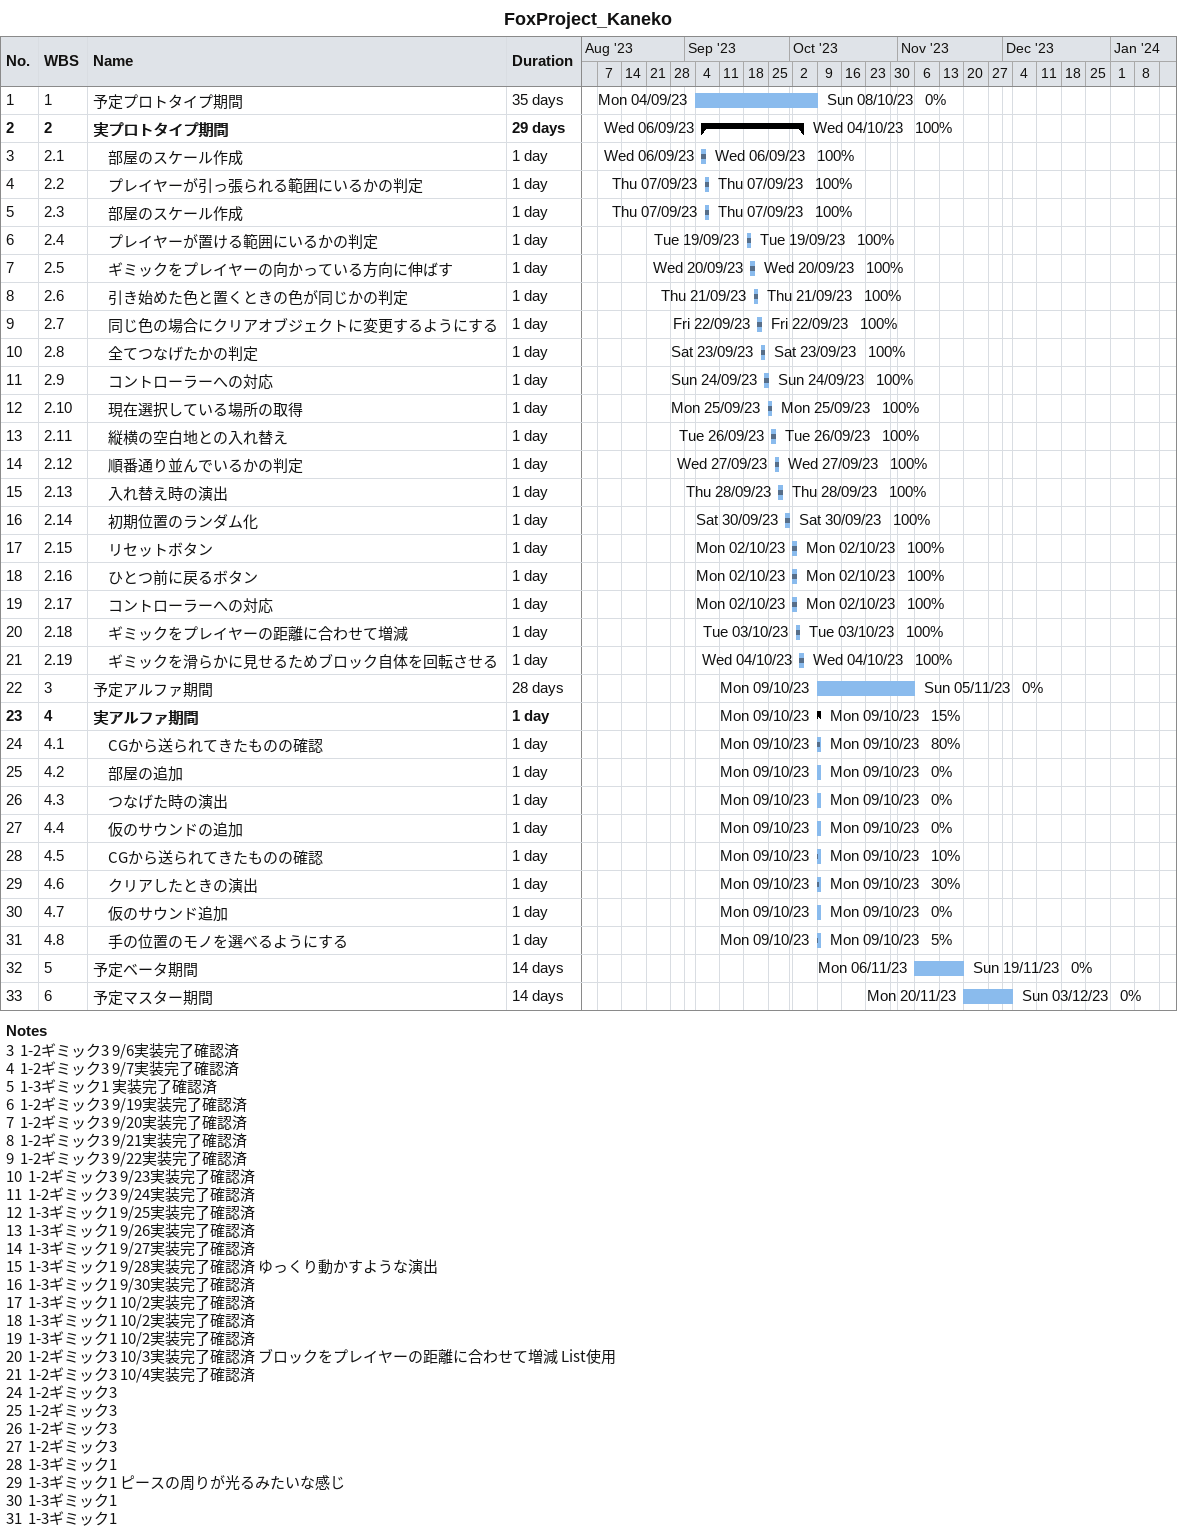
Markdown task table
FoxProject_Kaneko

| ID | WBS | Task | Duration | Start | Finish | % complete |
|---|---|---|---|---|---|---|
| 1 | 1 | 予定プロトタイプ期間 | 35d | 2023-09-04 | 2023-10-08 | 0 |
| 2 | 2 | **実プロトタイプ期間** | 29d | 2023-09-06 | 2023-10-04 | 100 |
| 3 | 2.1 | 部屋のスケール作成 | 1d | 2023-09-06 | 2023-09-06 | 100 |
| 4 | 2.2 | プレイヤーが引っ張られる範囲にいるかの判定 | 1d | 2023-09-07 | 2023-09-07 | 100 |
| 5 | 2.3 | 部屋のスケール作成 | 1d | 2023-09-07 | 2023-09-07 | 100 |
| 6 | 2.4 | プレイヤーが置ける範囲にいるかの判定 | 1d | 2023-09-19 | 2023-09-19 | 100 |
| 7 | 2.5 | ギミックをプレイヤーの向かっている方向に伸ばす | 1d | 2023-09-20 | 2023-09-20 | 100 |
| 8 | 2.6 | 引き始めた色と置くときの色が同じかの判定 | 1d | 2023-09-21 | 2023-09-21 | 100 |
| 9 | 2.7 | 同じ色の場合にクリアオブジェクトに変更するようにする | 1d | 2023-09-22 | 2023-09-22 | 100 |
| 10 | 2.8 | 全てつなげたかの判定 | 1d | 2023-09-23 | 2023-09-23 | 100 |
| 11 | 2.9 | コントローラーへの対応 | 1d | 2023-09-24 | 2023-09-24 | 100 |
| 12 | 2.10 | 現在選択している場所の取得 | 1d | 2023-09-25 | 2023-09-25 | 100 |
| 13 | 2.11 | 縦横の空白地との入れ替え | 1d | 2023-09-26 | 2023-09-26 | 100 |
| 14 | 2.12 | 順番通り並んでいるかの判定 | 1d | 2023-09-27 | 2023-09-27 | 100 |
| 15 | 2.13 | 入れ替え時の演出 | 1d | 2023-09-28 | 2023-09-28 | 100 |
| 16 | 2.14 | 初期位置のランダム化 | 1d | 2023-09-30 | 2023-09-30 | 100 |
| 17 | 2.15 | リセットボタン | 1d | 2023-10-02 | 2023-10-02 | 100 |
| 18 | 2.16 | ひとつ前に戻るボタン | 1d | 2023-10-02 | 2023-10-02 | 100 |
| 19 | 2.17 | コントローラーへの対応 | 1d | 2023-10-02 | 2023-10-02 | 100 |
| 20 | 2.18 | ギミックをプレイヤーの距離に合わせて増減 | 1d | 2023-10-03 | 2023-10-03 | 100 |
| 21 | 2.19 | ギミックを滑らかに見せるためブロック自体を回転させる | 1d | 2023-10-04 | 2023-10-04 | 100 |
| 22 | 3 | 予定アルファ期間 | 28d | 2023-10-09 | 2023-11-05 | 0 |
| 23 | 4 | **実アルファ期間** | 1d | 2023-10-09 | 2023-10-09 | 15 |
| 24 | 4.1 | CGから送られてきたものの確認 | 1d | 2023-10-09 | 2023-10-09 | 80 |
| 25 | 4.2 | 部屋の追加 | 1d | 2023-10-09 | 2023-10-09 | 0 |
| 26 | 4.3 | つなげた時の演出 | 1d | 2023-10-09 | 2023-10-09 | 0 |
| 27 | 4.4 | 仮のサウンドの追加 | 1d | 2023-10-09 | 2023-10-09 | 0 |
| 28 | 4.5 | CGから送られてきたものの確認 | 1d | 2023-10-09 | 2023-10-09 | 10 |
| 29 | 4.6 | クリアしたときの演出 | 1d | 2023-10-09 | 2023-10-09 | 30 |
| 30 | 4.7 | 仮のサウンド追加 | 1d | 2023-10-09 | 2023-10-09 | 0 |
| 31 | 4.8 | 手の位置のモノを選べるようにする | 1d | 2023-10-09 | 2023-10-09 | 5 |
| 32 | 5 | 予定ベータ期間 | 14d | 2023-11-06 | 2023-11-19 | 0 |
| 33 | 6 | 予定マスター期間 | 14d | 2023-11-20 | 2023-12-03 | 0 |

Notes
- 3: 1-2ギミック3 9/6実装完了確認済
- 4: 1-2ギミック3 9/7実装完了確認済
- 5: 1-3ギミック1 実装完了確認済
- 6: 1-2ギミック3 9/19実装完了確認済
- 7: 1-2ギミック3 9/20実装完了確認済
- 8: 1-2ギミック3 9/21実装完了確認済
- 9: 1-2ギミック3 9/22実装完了確認済
- 10: 1-2ギミック3 9/23実装完了確認済
- 11: 1-2ギミック3 9/24実装完了確認済
- 12: 1-3ギミック1 9/25実装完了確認済
- 13: 1-3ギミック1 9/26実装完了確認済
- 14: 1-3ギミック1 9/27実装完了確認済
- 15: 1-3ギミック1 9/28実装完了確認済 ゆっくり動かすような演出
- 16: 1-3ギミック1 9/30実装完了確認済
- 17: 1-3ギミック1 10/2実装完了確認済
- 18: 1-3ギミック1 10/2実装完了確認済
- 19: 1-3ギミック1 10/2実装完了確認済
- 20: 1-2ギミック3 10/3実装完了確認済 ブロックをプレイヤーの距離に合わせて増減 List使用
- 21: 1-2ギミック3 10/4実装完了確認済
- 24: 1-2ギミック3
- 25: 1-2ギミック3
- 26: 1-2ギミック3
- 27: 1-2ギミック3
- 28: 1-3ギミック1
- 29: 1-3ギミック1 ピースの周りが光るみたいな感じ
- 30: 1-3ギミック1
- 31: 1-3ギミック1
